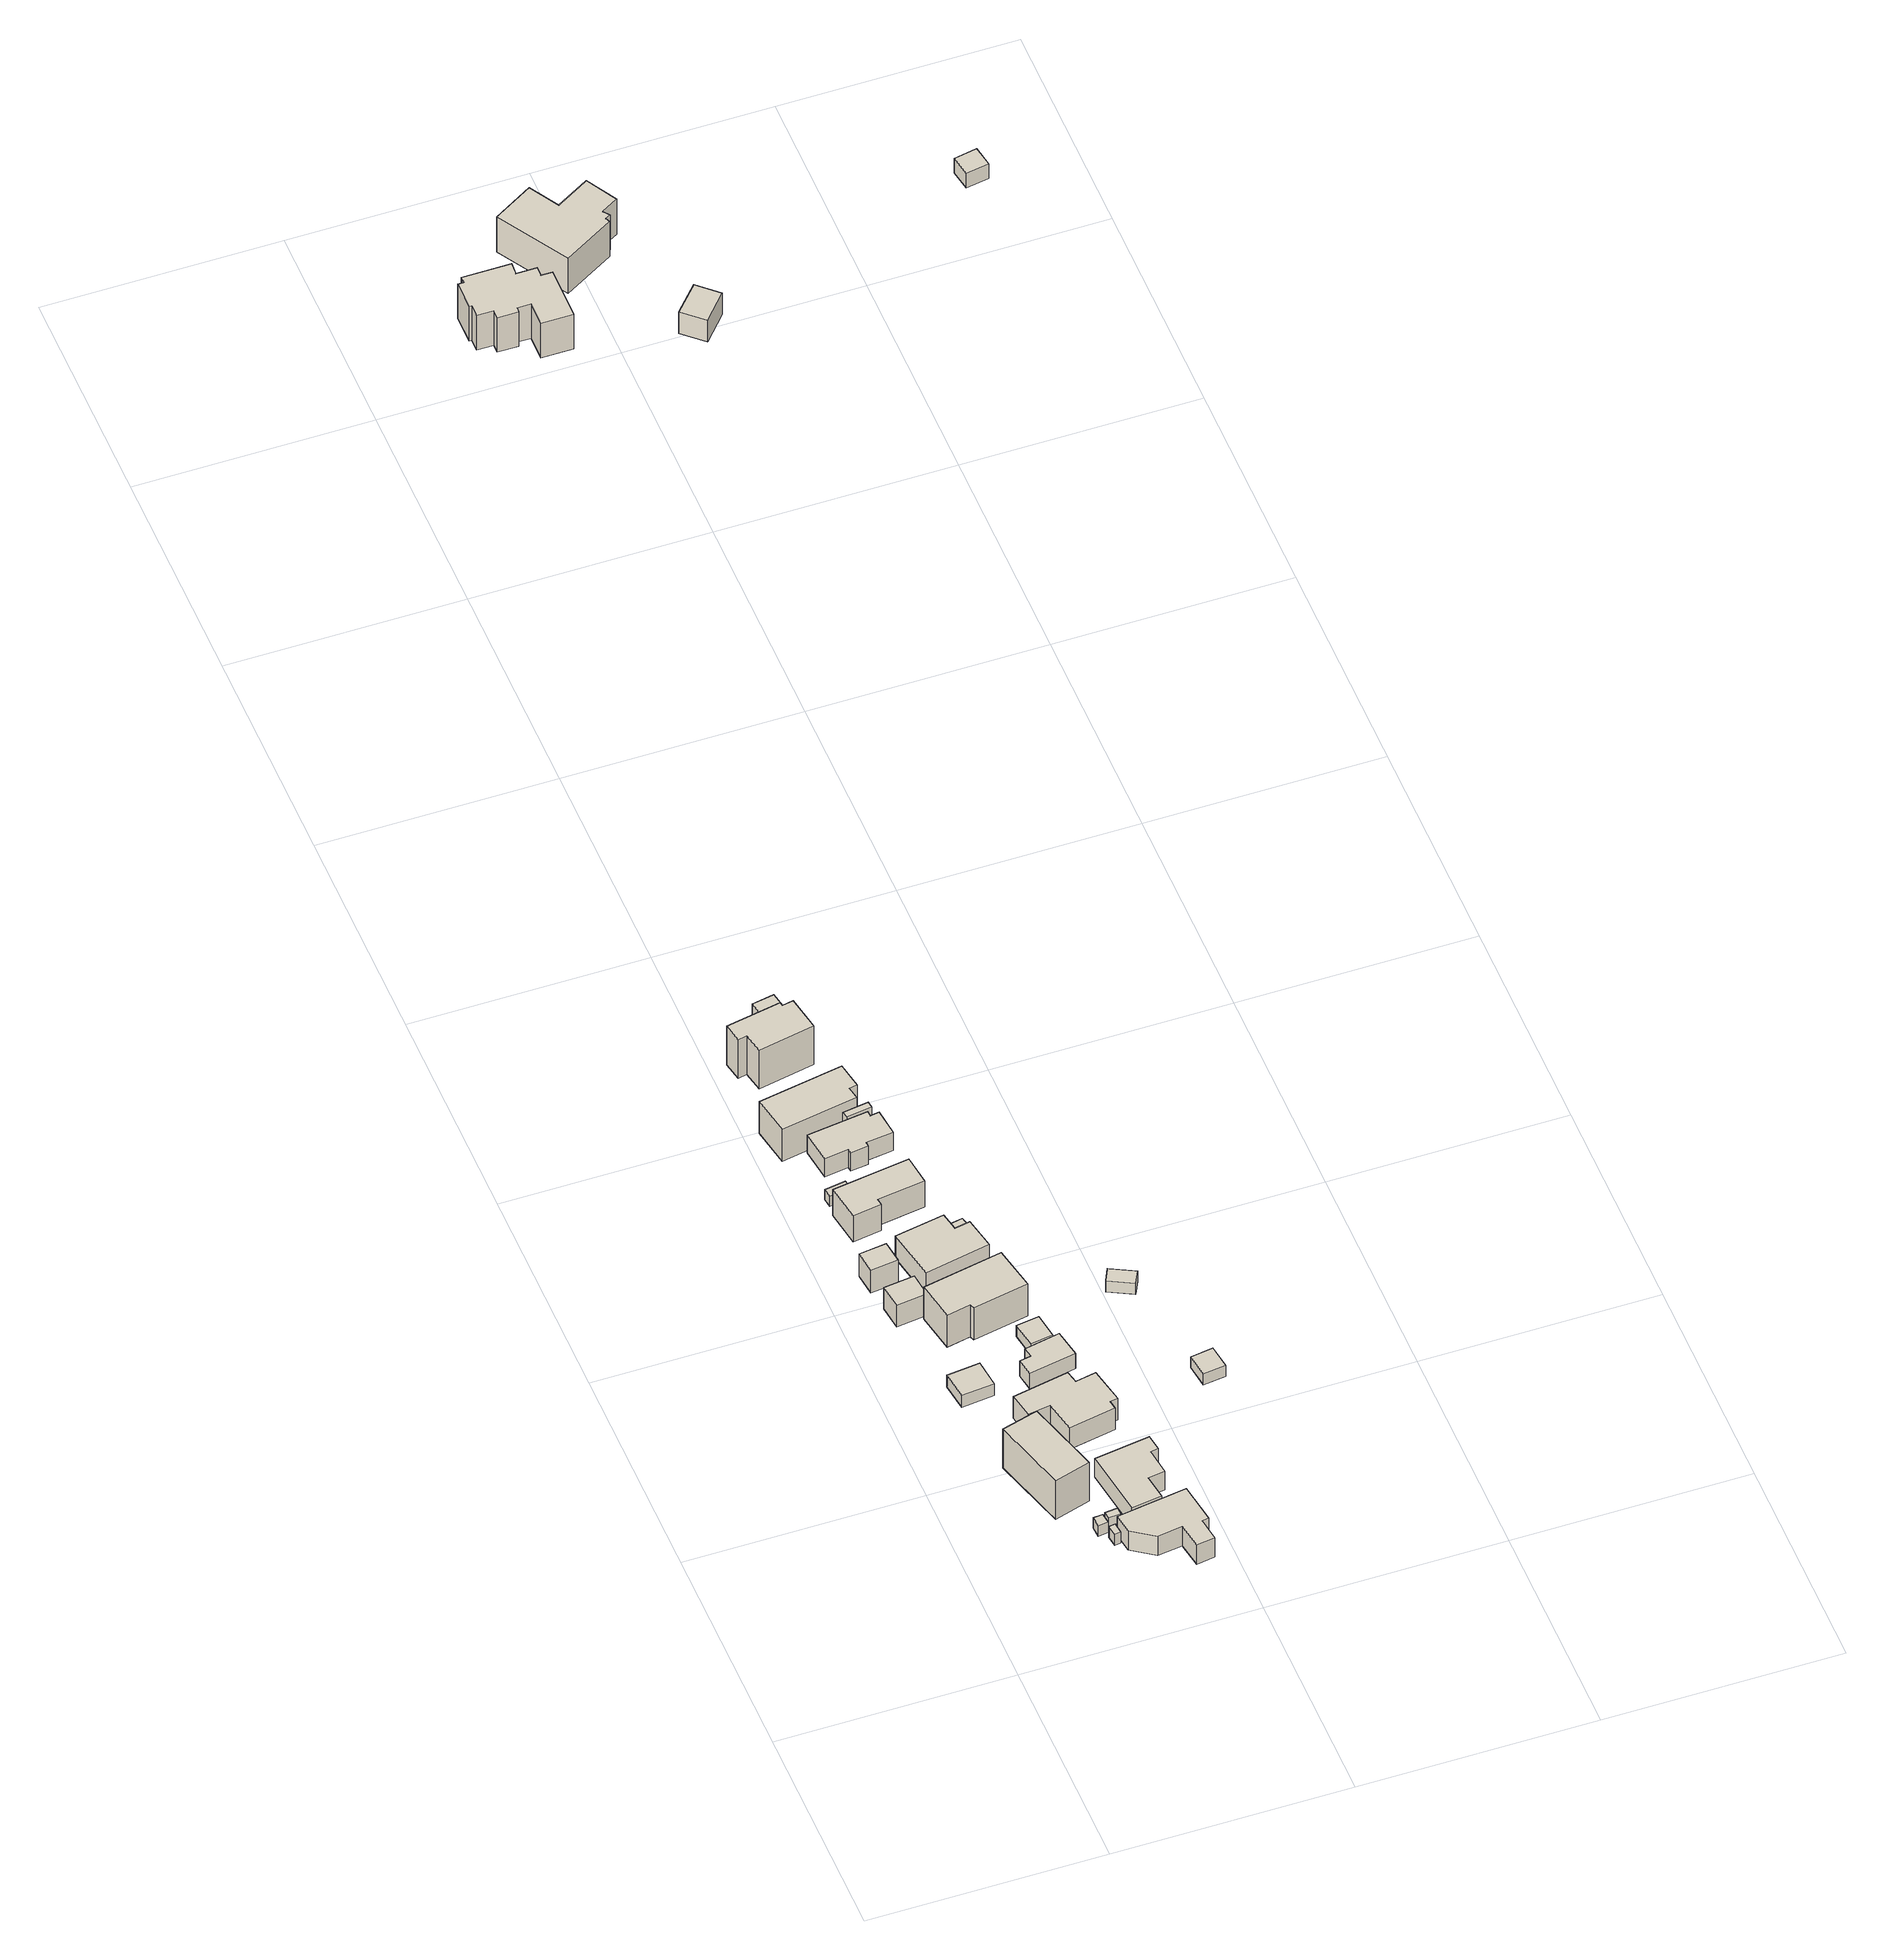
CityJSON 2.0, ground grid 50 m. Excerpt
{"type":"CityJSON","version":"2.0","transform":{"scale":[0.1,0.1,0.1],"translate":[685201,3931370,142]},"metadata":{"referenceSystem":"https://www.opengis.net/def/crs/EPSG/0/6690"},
"CityObjects":{
"building1":{"type":"Building","attributes":{"class":"3001","measuredHeight":9.64,"BuildingDetailAttribute.specifiedBuildingCoverageRate":0.6,"BuildingDetailAttribute.specifiedFloorAreaRate":2,"BuildingDetailAttribute.surveyYear":2018,"BuildingLandSlideRiskAttribute.description":"1","BuildingLandSlideRiskAttribute.areaType":"2","BuildingIDAttribute.prefecture":"21","BuildingIDAttribute.city":"21211"},"geometry":[{"type":"Solid","lod":"1","boundaries":[[[[0,1,2,3]],[[2,4,5,3]],[[1,6,4,2]],[[0,7,6,1]],[[3,5,7,0]],[[4,6,7,5]]]]}]},
"building2":{"type":"Building","attributes":{"class":"3001","measuredHeight":2.17,"BuildingDetailAttribute.specifiedBuildingCoverageRate":0.6,"BuildingDetailAttribute.specifiedFloorAreaRate":2,"BuildingDetailAttribute.surveyYear":2018,"BuildingLandSlideRiskAttribute.description":"1","BuildingLandSlideRiskAttribute.areaType":"2","BuildingIDAttribute.prefecture":"21","BuildingIDAttribute.city":"21211"},"geometry":[{"type":"Solid","lod":"1","boundaries":[[[[8,9,10,11]],[[10,12,13,11]],[[9,14,12,10]],[[8,15,14,9]],[[11,13,15,8]],[[12,14,15,13]]]]}]},
"building3":{"type":"Building","attributes":{"class":"3003","measuredHeight":2.62,"BuildingDetailAttribute.specifiedBuildingCoverageRate":0.6,"BuildingDetailAttribute.specifiedFloorAreaRate":2,"BuildingDetailAttribute.surveyYear":2018,"BuildingLandSlideRiskAttribute.description":"1","BuildingLandSlideRiskAttribute.areaType":"2","BuildingIDAttribute.prefecture":"21","BuildingIDAttribute.city":"21211"},"geometry":[{"type":"Solid","lod":"1","boundaries":[[[[16,17,18,19]],[[18,20,21,19]],[[17,22,20,18]],[[16,23,22,17]],[[19,21,23,16]],[[20,22,23,21]]]]}]},
"building4":{"type":"Building","attributes":{"class":"3001","measuredHeight":2.28,"BuildingDetailAttribute.specifiedBuildingCoverageRate":0.6,"BuildingDetailAttribute.specifiedFloorAreaRate":2,"BuildingDetailAttribute.surveyYear":2018,"BuildingLandSlideRiskAttribute.description":"1","BuildingLandSlideRiskAttribute.areaType":"2","BuildingIDAttribute.prefecture":"21","BuildingIDAttribute.city":"21211"},"geometry":[{"type":"Solid","lod":"1","boundaries":[[[[24,25,26,27]],[[26,28,29,27]],[[25,30,28,26]],[[24,31,30,25]],[[27,29,31,24]],[[28,30,31,29]]]]}]},
"building5":{"type":"Building","attributes":{"class":"3001","measuredHeight":2.79,"BuildingDetailAttribute.specifiedBuildingCoverageRate":0.6,"BuildingDetailAttribute.specifiedFloorAreaRate":2,"BuildingDetailAttribute.surveyYear":2018,"BuildingLandSlideRiskAttribute.description":"1","BuildingLandSlideRiskAttribute.areaType":"2","BuildingIDAttribute.prefecture":"21","BuildingIDAttribute.city":"21211"},"geometry":[{"type":"Solid","lod":"1","boundaries":[[[[32,33,34,35]],[[34,36,37,35]],[[33,38,36,34]],[[32,39,38,33]],[[35,37,39,32]],[[36,38,39,37]]]]}]},
"building6":{"type":"Building","attributes":{"class":"3003","measuredHeight":3.58,"BuildingDetailAttribute.specifiedBuildingCoverageRate":0.6,"BuildingDetailAttribute.specifiedFloorAreaRate":2,"BuildingDetailAttribute.surveyYear":2018,"BuildingLandSlideRiskAttribute.description":"1","BuildingLandSlideRiskAttribute.areaType":"2","BuildingIDAttribute.prefecture":"21","BuildingIDAttribute.city":"21211"},"geometry":[{"type":"Solid","lod":"1","boundaries":[[[[40,41,42,43]],[[42,44,45,43]],[[41,46,44,42]],[[40,47,46,41]],[[43,45,47,40]],[[44,46,47,45]]]]}]},
"building7":{"type":"Building","attributes":{"class":"3001","measuredHeight":5.1,"BuildingDetailAttribute.specifiedBuildingCoverageRate":0.6,"BuildingDetailAttribute.specifiedFloorAreaRate":2,"BuildingDetailAttribute.surveyYear":2018,"BuildingLandSlideRiskAttribute.description":"1","BuildingLandSlideRiskAttribute.areaType":"2","BuildingIDAttribute.prefecture":"21","BuildingIDAttribute.city":"21211"},"geometry":[{"type":"Solid","lod":"1","boundaries":[[[[48,49,50,51,52,53,54,55,56]],[[55,57,58,56]],[[54,59,57,55]],[[53,60,59,54]],[[52,61,60,53]],[[51,62,61,52]],[[50,63,62,51]],[[49,64,63,50]],[[48,65,64,49]],[[56,58,65,48]],[[57,59,60,61,62,63,64,65,58]]]]}]},
"building8":{"type":"Building","attributes":{"class":"3001","measuredHeight":4.31,"BuildingDetailAttribute.specifiedBuildingCoverageRate":0.6,"BuildingDetailAttribute.specifiedFloorAreaRate":2,"BuildingDetailAttribute.surveyYear":2018,"BuildingLandSlideRiskAttribute.description":"1","BuildingLandSlideRiskAttribute.areaType":"2","BuildingIDAttribute.prefecture":"21","BuildingIDAttribute.city":"21211"},"geometry":[{"type":"Solid","lod":"1","boundaries":[[[[66,67,68,69]],[[68,70,71,69]],[[67,72,70,68]],[[66,73,72,67]],[[69,71,73,66]],[[70,72,73,71]]]]}]},
"building9":{"type":"Building","attributes":{"class":"3001","measuredHeight":4.87,"BuildingDetailAttribute.specifiedBuildingCoverageRate":0.6,"BuildingDetailAttribute.specifiedFloorAreaRate":2,"BuildingDetailAttribute.surveyYear":2018,"BuildingLandSlideRiskAttribute.description":"1","BuildingLandSlideRiskAttribute.areaType":"2","BuildingIDAttribute.prefecture":"21","BuildingIDAttribute.city":"21211"},"geometry":[{"type":"Solid","lod":"1","boundaries":[[[[74,75,76,77,78,79,80,81]],[[80,82,83,81]],[[79,84,82,80]],[[78,85,84,79]],[[77,86,85,78]],[[76,87,86,77]],[[75,88,87,76]],[[74,89,88,75]],[[81,83,89,74]],[[82,84,85,86,87,88,89,83]]]]}]},
"building10":{"type":"Building","attributes":{"class":"3001","measuredHeight":5.07,"BuildingDetailAttribute.specifiedBuildingCoverageRate":0.6,"BuildingDetailAttribute.specifiedFloorAreaRate":2,"BuildingDetailAttribute.surveyYear":2018,"BuildingLandSlideRiskAttribute.description":"1","BuildingLandSlideRiskAttribute.areaType":"1","BuildingIDAttribute.prefecture":"21","BuildingIDAttribute.city":"21211"},"geometry":[{"type":"Solid","lod":"1","boundaries":[[[[90,91,92,93,94,95,96,97,98,99]],[[98,100,101,99]],[[97,102,100,98]],[[96,103,102,97]],[[95,104,103,96]],[[94,105,104,95]],[[93,106,105,94]],[[92,107,106,93]],[[91,108,107,92]],[[90,109,108,91]],[[99,101,109,90]],[[100,102,103,104,105,106,107,108,109,101]]]]}]},
"building11":{"type":"Building","attributes":{"class":"3003","measuredHeight":2.49,"BuildingDetailAttribute.specifiedBuildingCoverageRate":0.6,"BuildingDetailAttribute.specifiedFloorAreaRate":2,"BuildingDetailAttribute.surveyYear":2018,"BuildingLandSlideRiskAttribute.description":"2","BuildingLandSlideRiskAttribute.areaType":"1","BuildingIDAttribute.prefecture":"21","BuildingIDAttribute.city":"21211"},"geometry":[{"type":"Solid","lod":"1","boundaries":[[[[110,111,112,113]],[[112,114,115,113]],[[111,116,114,112]],[[110,117,116,111]],[[113,115,117,110]],[[114,116,117,115]]]]}]},
"building12":{"type":"Building","attributes":{"class":"3001","measuredHeight":8.33,"BuildingDetailAttribute.specifiedBuildingCoverageRate":0.6,"BuildingDetailAttribute.specifiedFloorAreaRate":2,"BuildingDetailAttribute.surveyYear":2018,"BuildingLandSlideRiskAttribute.description":"1","BuildingLandSlideRiskAttribute.areaType":"2","BuildingIDAttribute.prefecture":"21","BuildingIDAttribute.city":"21211"},"geometry":[{"type":"Solid","lod":"1","boundaries":[[[[118,119,120,121,122,123]],[[122,124,125,123]],[[121,126,124,122]],[[120,127,126,121]],[[119,128,127,120]],[[118,129,128,119]],[[123,125,129,118]],[[124,126,127,128,129,125]]]]}]},
"building13":{"type":"Building","attributes":{"class":"3001","measuredHeight":3.49,"BuildingDetailAttribute.specifiedBuildingCoverageRate":0.6,"BuildingDetailAttribute.specifiedFloorAreaRate":2,"BuildingDetailAttribute.surveyYear":2018,"BuildingLandSlideRiskAttribute.description":"1","BuildingLandSlideRiskAttribute.areaType":"1","BuildingIDAttribute.prefecture":"21","BuildingIDAttribute.city":"21211"},"geometry":[{"type":"Solid","lod":"1","boundaries":[[[[130,131,132,133,134,135]],[[134,136,137,135]],[[133,138,136,134]],[[132,139,138,133]],[[131,140,139,132]],[[130,141,140,131]],[[135,137,141,130]],[[136,138,139,140,141,137]]]]}]},
"building14":{"type":"Building","attributes":{"class":"3001","measuredHeight":6.1,"BuildingDetailAttribute.specifiedBuildingCoverageRate":0.6,"BuildingDetailAttribute.specifiedFloorAreaRate":2,"BuildingDetailAttribute.surveyYear":2018,"BuildingLandSlideRiskAttribute.description":"2","BuildingLandSlideRiskAttribute.areaType":"1","BuildingIDAttribute.prefecture":"21","BuildingIDAttribute.city":"21211"},"geometry":[{"type":"Solid","lod":"1","boundaries":[[[[142,143,144,145,146,147]],[[146,148,149,147]],[[145,150,148,146]],[[144,151,150,145]],[[143,152,151,144]],[[142,153,152,143]],[[147,149,153,142]],[[148,150,151,152,153,149]]]]}]},
"building15":{"type":"Building","attributes":{"class":"3001","measuredHeight":6.24,"BuildingDetailAttribute.specifiedBuildingCoverageRate":0.6,"BuildingDetailAttribute.specifiedFloorAreaRate":2,"BuildingDetailAttribute.surveyYear":2018,"BuildingLandSlideRiskAttribute.description":"2","BuildingLandSlideRiskAttribute.areaType":"1","BuildingIDAttribute.prefecture":"21","BuildingIDAttribute.city":"21211"},"geometry":[{"type":"Solid","lod":"1","boundaries":[[[[154,155,156,157,158,159]],[[158,160,161,159]],[[157,162,160,158]],[[156,163,162,157]],[[155,164,163,156]],[[154,165,164,155]],[[159,161,165,154]],[[160,162,163,164,165,161]]]]}]},
"building16":{"type":"Building","attributes":{"class":"3003","measuredHeight":3.07,"BuildingDetailAttribute.specifiedBuildingCoverageRate":0.6,"BuildingDetailAttribute.specifiedFloorAreaRate":2,"BuildingDetailAttribute.surveyYear":2018,"BuildingLandSlideRiskAttribute.description":"1","BuildingLandSlideRiskAttribute.areaType":"1","BuildingIDAttribute.prefecture":"21","BuildingIDAttribute.city":"21211"},"geometry":[{"type":"Solid","lod":"1","boundaries":[[[[166,167,168,169]],[[168,170,171,169]],[[167,172,170,168]],[[166,173,172,167]],[[169,171,173,166]],[[170,172,173,171]]]]}]},
"building17":{"type":"Building","attributes":{"class":"3001","measuredHeight":5.67,"BuildingDetailAttribute.specifiedBuildingCoverageRate":0.6,"BuildingDetailAttribute.specifiedFloorAreaRate":2,"BuildingDetailAttribute.surveyYear":2018,"BuildingLandSlideRiskAttribute.description":"1","BuildingLandSlideRiskAttribute.areaType":"2","BuildingIDAttribute.prefecture":"21","BuildingIDAttribute.city":"21211"},"geometry":[{"type":"Solid","lod":"1","boundaries":[[[[174,175,176,177,178,179]],[[178,180,181,179]],[[177,182,180,178]],[[176,183,182,177]],[[175,184,183,176]],[[174,185,184,175]],[[179,181,185,174]],[[180,182,183,184,185,181]]]]}]},
"building18":{"type":"Building","attributes":{"class":"3001","measuredHeight":4.36,"BuildingDetailAttribute.specifiedBuildingCoverageRate":0.6,"BuildingDetailAttribute.specifiedFloorAreaRate":2,"BuildingDetailAttribute.surveyYear":2018,"BuildingLandSlideRiskAttribute.description":"1","BuildingLandSlideRiskAttribute.areaType":"1","BuildingIDAttribute.prefecture":"21","BuildingIDAttribute.city":"21211"},"geometry":[{"type":"Solid","lod":"1","boundaries":[[[[186,187,188,189,190,191,192,193,194,195]],[[194,196,197,195]],[[193,198,196,194]],[[192,199,198,193]],[[191,200,199,192]],[[190,201,200,191]],[[189,202,201,190]],[[188,203,202,189]],[[187,204,203,188]],[[186,205,204,187]],[[195,197,205,186]],[[196,198,199,200,201,202,203,204,205,197]]]]}]},
"building19":{"type":"Building","attributes":{"class":"3003","measuredHeight":2.74,"BuildingDetailAttribute.specifiedBuildingCoverageRate":0.6,"BuildingDetailAttribute.specifiedFloorAreaRate":2,"BuildingDetailAttribute.surveyYear":2018,"BuildingLandSlideRiskAttribute.description":"2","BuildingLandSlideRiskAttribute.areaType":"1","BuildingIDAttribute.prefecture":"21","BuildingIDAttribute.city":"21211"},"geometry":[{"type":"Solid","lod":"1","boundaries":[[[[206,207,208,209]],[[208,210,211,209]],[[207,212,210,208]],[[206,213,212,207]],[[209,211,213,206]],[[210,212,213,211]]]]}]},
"building20":{"type":"Building","attributes":{"class":"3001","measuredHeight":7.45,"BuildingDetailAttribute.specifiedBuildingCoverageRate":0.6,"BuildingDetailAttribute.specifiedFloorAreaRate":2,"BuildingDetailAttribute.surveyYear":2018,"BuildingLandSlideRiskAttribute.description":"1","BuildingLandSlideRiskAttribute.areaType":"2","BuildingIDAttribute.prefecture":"21","BuildingIDAttribute.city":"21211"},"geometry":[{"type":"Solid","lod":"1","boundaries":[[[[214,215,216,217,218,219,220,221]],[[220,222,223,221]],[[219,224,222,220]],[[218,225,224,219]],[[217,226,225,218]],[[216,227,226,217]],[[215,228,227,216]],[[214,229,228,215]],[[221,223,229,214]],[[222,224,225,226,227,228,229,223]]]]}]},
"building21":{"type":"Building","attributes":{"class":"3003","measuredHeight":3.52,"BuildingDetailAttribute.specifiedBuildingCoverageRate":0.6,"BuildingDetailAttribute.specifiedFloorAreaRate":2,"BuildingDetailAttribute.surveyYear":2018,"BuildingLandSlideRiskAttribute.description":"2","BuildingLandSlideRiskAttribute.areaType":"1","BuildingIDAttribute.prefecture":"21","BuildingIDAttribute.city":"21211"},"geometry":[{"type":"Solid","lod":"1","boundaries":[[[[230,231,232,233]],[[232,234,235,233]],[[231,236,234,232]],[[230,237,236,231]],[[233,235,237,230]],[[234,236,237,235]]]]}]},
"building22":{"type":"Building","attributes":{"class":"3003","measuredHeight":2.41,"BuildingDetailAttribute.specifiedBuildingCoverageRate":0.6,"BuildingDetailAttribute.specifiedFloorAreaRate":2,"BuildingDetailAttribute.surveyYear":2018,"BuildingLandSlideRiskAttribute.description":"1","BuildingLandSlideRiskAttribute.areaType":"1","BuildingIDAttribute.prefecture":"21","BuildingIDAttribute.city":"21211"},"geometry":[{"type":"Solid","lod":"1","boundaries":[[[[238,239,240,241]],[[240,242,243,241]],[[239,244,242,240]],[[238,245,244,239]],[[241,243,245,238]],[[242,244,245,243]]]]}]},
"building23":{"type":"Building","attributes":{"class":"3001","measuredHeight":3.02,"BuildingDetailAttribute.specifiedBuildingCoverageRate":0.6,"BuildingDetailAttribute.specifiedFloorAreaRate":2,"BuildingDetailAttribute.surveyYear":2018,"BuildingLandSlideRiskAttribute.description":"2","BuildingLandSlideRiskAttribute.areaType":"1","BuildingIDAttribute.prefecture":"21","BuildingIDAttribute.city":"21211"},"geometry":[{"type":"Solid","lod":"1","boundaries":[[[[246,247,248,249]],[[248,250,251,249]],[[247,252,250,248]],[[246,253,252,247]],[[249,251,253,246]],[[250,252,253,251]]]]}]},
"building24":{"type":"Building","attributes":{"class":"3001","BuildingDetailAttribute.specifiedBuildingCoverageRate":0.6,"BuildingDetailAttribute.specifiedFloorAreaRate":2,"BuildingDetailAttribute.surveyYear":2018,"BuildingLandSlideRiskAttribute.description":"2","BuildingLandSlideRiskAttribute.areaType":"1","BuildingIDAttribute.prefecture":"21","BuildingIDAttribute.city":"21211"},"geometry":[{"type":"Solid","lod":"1","boundaries":[[[[254,255,256,257]],[[256,258,259,257]],[[255,260,258,256]],[[254,261,260,255]],[[257,259,261,254]],[[258,260,261,259]]]]}]},
"building25":{"type":"Building","attributes":{"class":"3001","measuredHeight":7.01,"BuildingDetailAttribute.specifiedBuildingCoverageRate":0.6,"BuildingDetailAttribute.specifiedFloorAreaRate":2,"BuildingDetailAttribute.surveyYear":2018,"BuildingLandSlideRiskAttribute.description":"2","BuildingLandSlideRiskAttribute.areaType":"1","BuildingIDAttribute.prefecture":"21","BuildingIDAttribute.city":"21211"},"geometry":[{"type":"Solid","lod":"1","boundaries":[[[[262,263,264,265,266,267,268,269,270,271,272,273,274,275,276,277,278,279]],[[278,280,281,279]],[[277,282,280,278]],[[276,283,282,277]],[[275,284,283,276]],[[274,285,284,275]],[[273,286,285,274]],[[272,287,286,273]],[[271,288,287,272]],[[270,289,288,271]],[[269,290,289,270]],[[268,291,290,269]],[[267,292,291,268]],[[266,293,292,267]],[[265,294,293,266]],[[264,295,294,265]],[[263,296,295,264]],[[262,297,296,263]],[[279,281,297,262]],[[280,282,283,284,285,286,287,288,289,290,291,292,293,294,295,296,297,281]]]]}]},
"building26":{"type":"Building","attributes":{"class":"3001","measuredHeight":7.53,"BuildingDetailAttribute.specifiedBuildingCoverageRate":0.6,"BuildingDetailAttribute.specifiedFloorAreaRate":2,"BuildingDetailAttribute.surveyYear":2018,"BuildingLandSlideRiskAttribute.description":"2","BuildingLandSlideRiskAttribute.areaType":"1","BuildingIDAttribute.prefecture":"21","BuildingIDAttribute.city":"21211"},"geometry":[{"type":"Solid","lod":"1","boundaries":[[[[298,299,300,301,302,303,304,305,306,307]],[[306,308,309,307]],[[305,310,308,306]],[[304,311,310,305]],[[303,312,311,304]],[[302,313,312,303]],[[301,314,313,302]],[[300,315,314,301]],[[299,316,315,300]],[[298,317,316,299]],[[307,309,317,298]],[[308,310,311,312,313,314,315,316,317,309]]]]}]},
"building27":{"type":"Building","attributes":{"class":"3001","measuredHeight":4.86,"BuildingDetailAttribute.specifiedBuildingCoverageRate":0.6,"BuildingDetailAttribute.specifiedFloorAreaRate":2,"BuildingDetailAttribute.surveyYear":2018,"BuildingIDAttribute.prefecture":"21","BuildingIDAttribute.city":"21211"},"geometry":[{"type":"Solid","lod":"1","boundaries":[[[[318,319,320,321]],[[320,322,323,321]],[[319,324,322,320]],[[318,325,324,319]],[[321,323,325,318]],[[322,324,325,323]]]]}]},
"building28":{"type":"Building","attributes":{"class":"3003","measuredHeight":3.21,"BuildingDetailAttribute.specifiedBuildingCoverageRate":0.6,"BuildingDetailAttribute.specifiedFloorAreaRate":2,"BuildingDetailAttribute.surveyYear":2018,"BuildingLandSlideRiskAttribute.description":"1","BuildingLandSlideRiskAttribute.areaType":"2","BuildingIDAttribute.prefecture":"21","BuildingIDAttribute.city":"21211"},"geometry":[{"type":"Solid","lod":"1","boundaries":[[[[326,327,328,329]],[[328,330,331,329]],[[327,332,330,328]],[[326,333,332,327]],[[329,331,333,326]],[[330,332,333,331]]]]}]}
},
"vertices":[
[235,241,163],[158,218,163],[111,380,163],[188,402,163],[111,380,271],[188,402,271],[158,218,271],[235,241,271],
[215,167,169],[235,169,169],[238,146,169],[217,143,169],[238,146,198],[217,143,198],[235,169,198],[215,167,198],
[250,109,172],[237,107,172],[234,131,172],[247,133,172],[234,131,203],[247,133,203],[237,107,203],[250,109,203],
[267,173,176],[268,157,176],[241,155,176],[240,171,176],[241,155,199],[240,171,199],[268,157,199],[267,173,199],
[167,576,147],[98,569,147],[90,629,147],[160,637,147],[90,629,180],[160,637,180],[98,569,180],[167,576,180],
[58,887,119],[123,895,119],[129,842,119],[64,834,119],[129,842,179],[64,834,179],[123,895,179],[58,887,179],
[412,63,173],[398,61,173],[405,11,173],[366,5,173],[357,60,173],[304,53,173],[256,86,173],[250,129,173],[399,151,173],[250,129,227],[399,151,227],[256,86,227],[304,53,227],[357,60,227],[366,5,227],[405,11,227],[398,61,227],[412,63,227],
[102,992,117],[108,943,117],[50,936,117],[44,985,117],[50,936,180],[44,985,180],[108,943,180],[102,992,180],
[381,304,173],[386,269,173],[370,266,173],[377,209,173],[341,204,173],[349,150,173],[284,141,173],[263,287,173],[284,141,225],[263,287,225],[349,150,225],[341,204,225],[377,209,225],[370,266,225],[386,269,225],[381,304,225],
[302,495,158],[346,503,158],[362,425,158],[345,422,158],[348,403,158],[249,385,158],[235,453,158],[187,445,158],[176,499,158],[296,522,158],[176,499,218],[296,522,218],[187,445,218],[235,453,218],[249,385,218],[348,403,218],[345,422,218],[362,425,218],[346,503,218],[302,495,218],
[99,1178,122],[54,1171,122],[51,1191,122],[96,1198,122],[51,1191,150],[96,1198,150],[54,1171,150],[99,1178,150],
[303,758,137],[184,735,137],[181,745,137],[130,735,137],[114,820,137],[284,853,137],[114,820,226],[284,853,226],[130,735,226],[181,745,226],[184,735,226],[303,758,226],
[234,562,155],[227,600,155],[251,604,155],[247,626,155],[323,641,155],[334,581,155],[323,641,198],[334,581,198],[247,626,198],[251,604,198],[227,600,198],[234,562,198],
[222,1104,125],[121,1089,125],[123,1075,125],[62,1066,125],[50,1144,125],[214,1168,125],[50,1144,198],[214,1168,198],[62,1066,198],[123,1075,198],[121,1089,198],[222,1104,198],
[119,987,137],[224,1006,137],[232,966,137],[265,972,137],[279,903,137],[140,876,137],[279,903,200],[140,876,200],[265,972,200],[232,966,200],[224,1006,200],[119,987,200],
[267,647,152],[259,702,152],[307,709,152],[315,654,152],[307,709,183],[315,654,183],[259,702,183],[267,647,183],
[198,1407,82],[181,1404,82],[186,1377,82],[23,1348,82],[8,1432,82],[188,1464,82],[8,1432,171],[188,1464,171],[23,1348,171],[186,1377,171],[181,1404,171],[198,1407,171],
[193,1337,118],[194,1325,118],[213,1328,118],[220,1269,118],[162,1262,118],[163,1252,118],[125,1247,118],[124,1257,118],[73,1250,118],[64,1320,118],[73,1250,169],[64,1320,169],[124,1257,169],[125,1247,169],[163,1252,169],[162,1262,169],[220,1269,169],[213,1328,169],[194,1325,169],[193,1337,169],
[240,1011,137],[266,1016,137],[270,998,137],[243,993,137],[270,998,165],[243,993,165],[266,1016,165],[240,1011,165],
[41,1589,77],[22,1585,77],[14,1626,77],[131,1648,77],[132,1640,77],[156,1644,77],[170,1568,77],[50,1545,77],[170,1568,185],[50,1545,185],[156,1644,185],[132,1640,185],[131,1648,185],[14,1626,185],[22,1585,185],[41,1589,185],
[209,1377,114],[211,1363,114],[157,1355,114],[154,1369,114],[157,1355,149],[154,1369,149],[211,1363,149],[209,1377,149],
[111,1658,96],[100,1717,96],[147,1725,96],[158,1667,96],[147,1725,124],[158,1667,124],[100,1717,124],[111,1658,124],
[537,427,188],[530,478,188],[578,485,188],[585,433,188],[578,485,218],[585,433,218],[530,478,218],[537,427,218],
[452,733,173],[467,763,173],[519,737,173],[504,707,173],[519,737,203],[504,707,203],[467,763,203],[452,733,203],
[417,3537,12],[350,3537,12],[350,3591,12],[322,3591,12],[321,3580,12],[277,3580,12],[277,3599,12],[242,3599,12],[242,3626,12],[237,3626,12],[237,3689,12],[250,3689,12],[250,3703,12],[352,3703,12],[351,3676,12],[394,3676,12],[394,3655,12],[418,3655,12],[394,3655,108],[418,3655,108],[394,3676,108],[351,3676,108],[352,3703,108],[250,3703,108],[250,3689,108],[237,3689,108],[237,3626,108],[242,3626,108],[242,3599,108],[277,3599,108],[277,3580,108],[321,3580,108],[322,3591,108],[350,3591,108],[350,3537,108],[417,3537,108],
[369,3830,7],[454,3880,7],[491,3817,7],[563,3859,7],[600,3793,7],[564,3772,7],[574,3759,7],[563,3753,7],[567,3743,7],[459,3680,7],[567,3743,105],[459,3680,105],[563,3753,105],[574,3759,105],[564,3772,105],[600,3793,105],[563,3859,105],[491,3817,105],[454,3880,105],[369,3830,105],
[638,3474,112],[681,3434,112],[630,3377,112],[586,3417,112],[630,3377,172],[586,3417,172],[681,3434,172],[638,3474,172],
[1253,3701,26],[1302,3710,26],[1310,3664,26],[1261,3656,26],[1310,3664,67],[1261,3656,67],[1302,3710,67],[1253,3701,67]
]}
